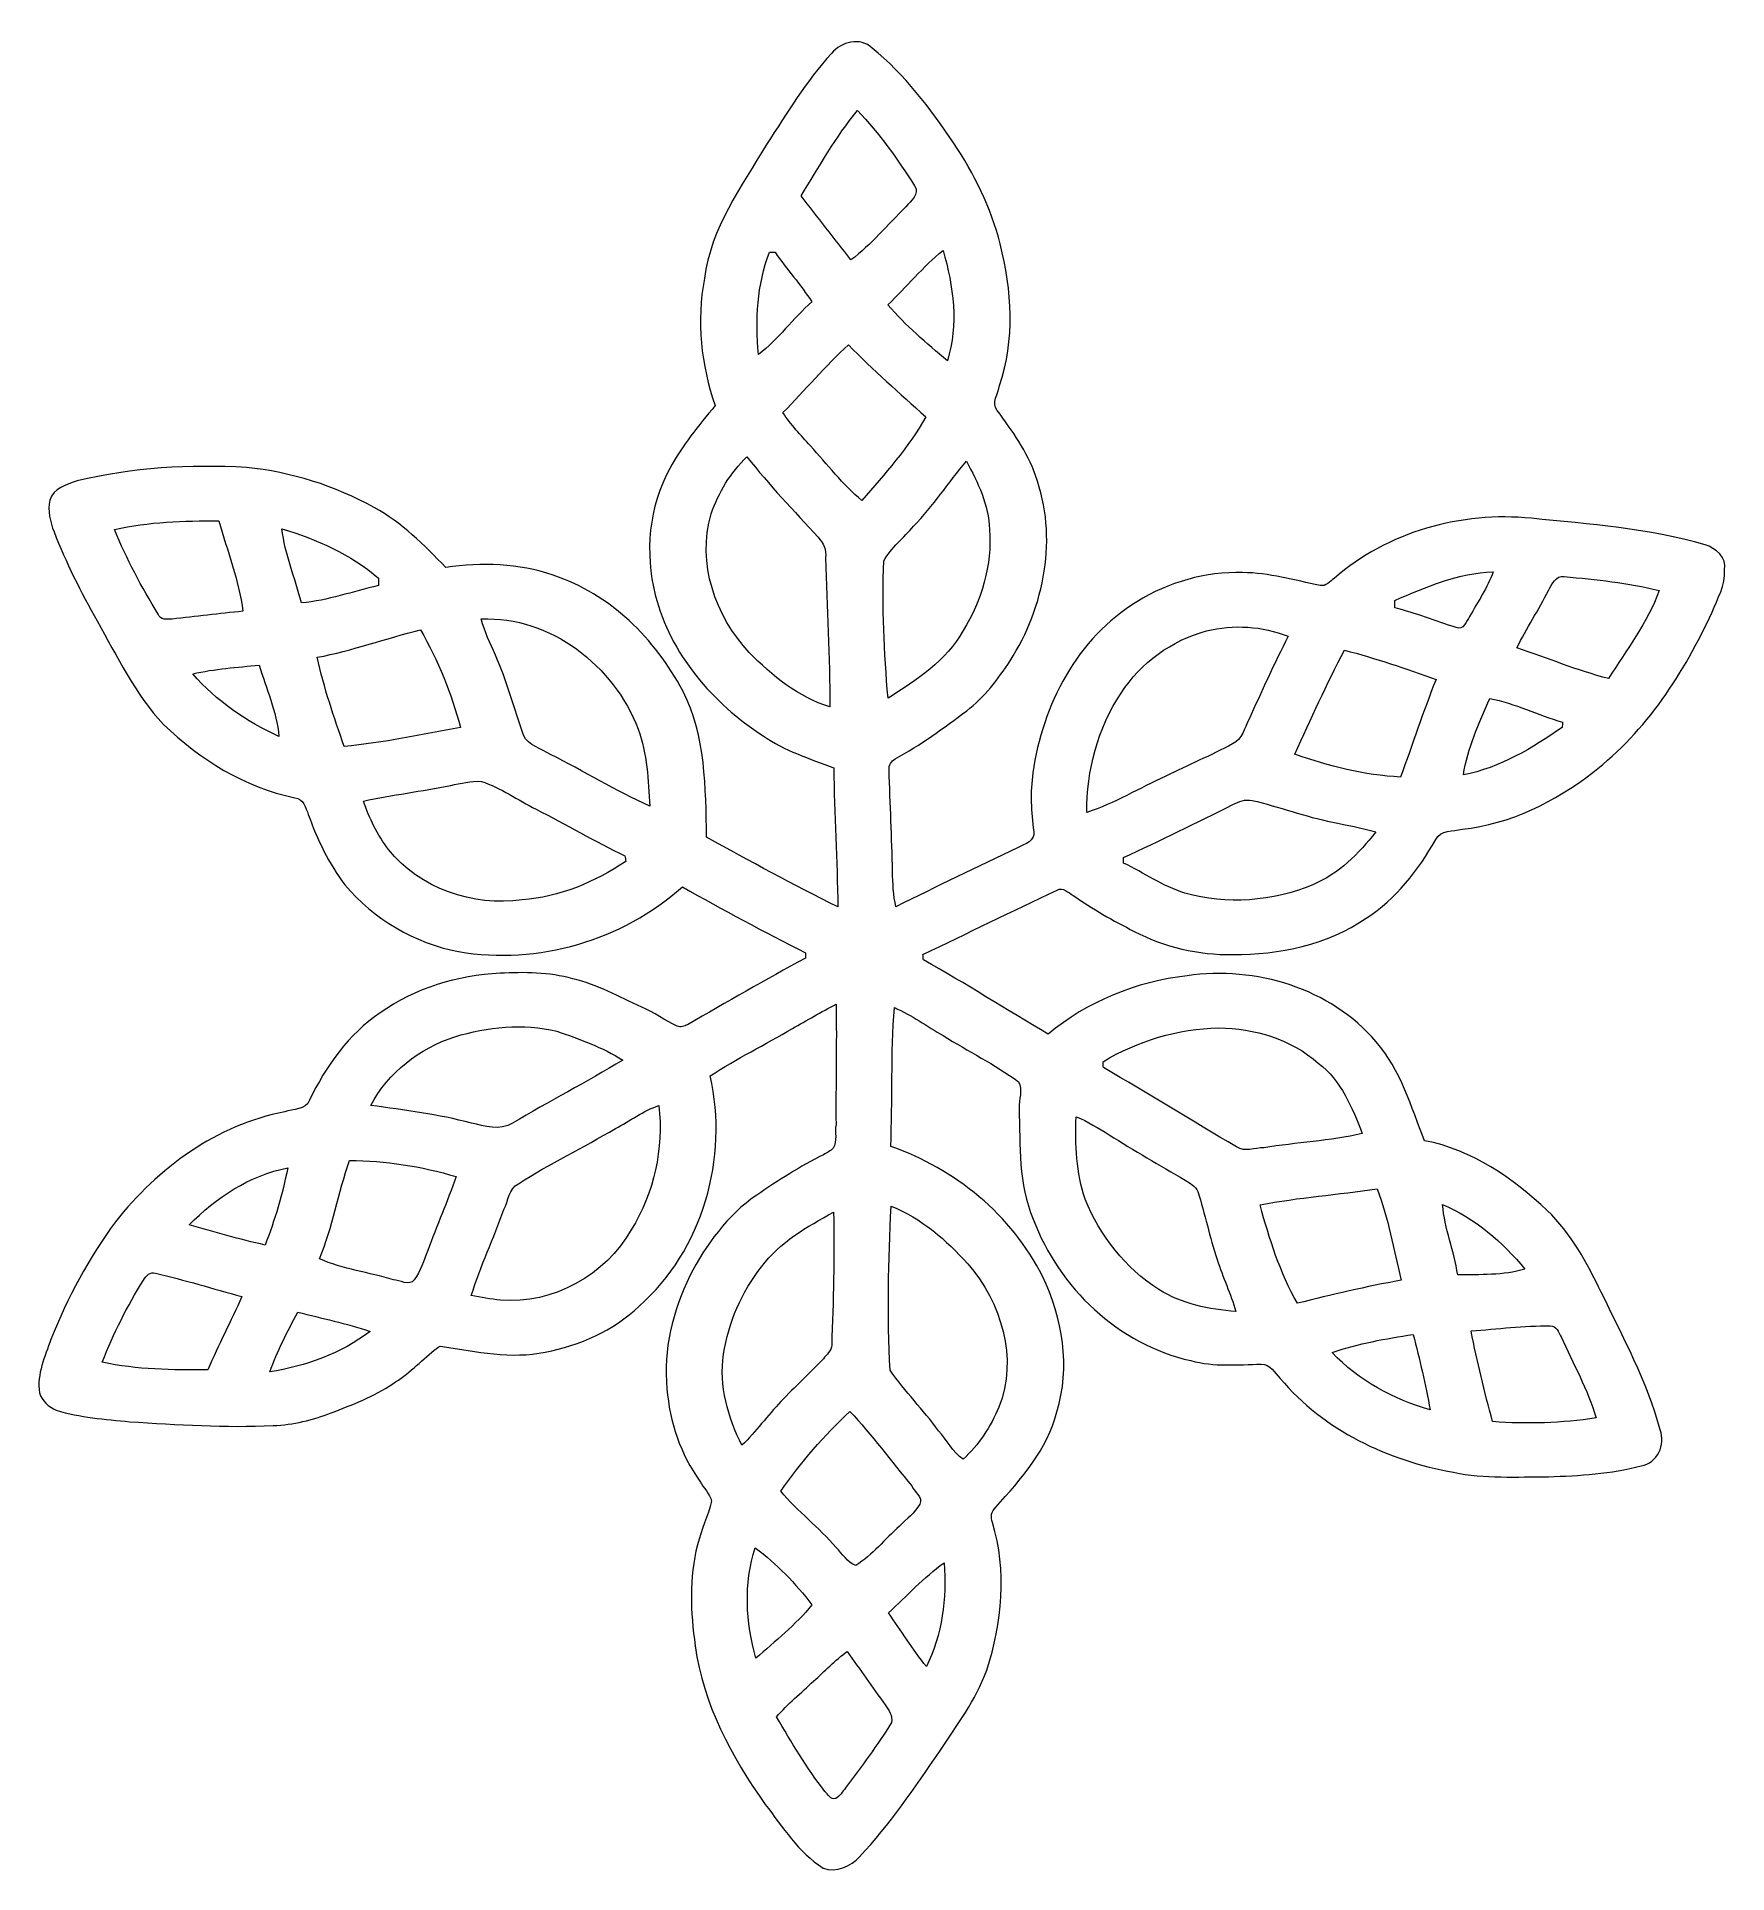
# Model space of a CAD drawing. Header units: centimetres. Extents: x -14.7 to 14.7, y -16 to 16.
import ezdxf

# ---------------------------------------------------------------- set-up
doc = ezdxf.new("R2010")
doc.units = ezdxf.units.CM
doc.header["$MEASUREMENT"] = 0
doc.layers.add('Layer 1', color=7, linetype='Continuous')

msp = doc.modelspace()

# ---------------------------------------------------------------- linework, layer by layer
at = {"layer": 'Layer 1', "color": 8, "lineweight": 9}
for points, knots in [([(-0.87748, 15.72662), (-0.71449, 15.93229), (-0.37336, 16.01766), (-0.17086, 15.8194), (-0.17086, 15.8194), (0.39676, 15.36149), (0.84196, 14.77094), (1.24624, 14.1684), (1.24624, 14.1684), (1.60996, 13.62971), (1.90382, 13.03845), (2.06081, 12.40522), (2.06081, 12.40522), (2.26542, 11.60124), (2.32363, 10.73234), (2.04917, 9.93682), (2.04917, 9.93682), (2.03153, 9.80101), (1.90171, 9.63202), (2.01071, 9.5029), (2.01071, 9.5029), (2.26859, 9.14908), (2.53388, 8.791), (2.67641, 8.37119), (2.67641, 8.37119), (3.07363, 7.30333), (2.83798, 6.08131), (2.23367, 5.13764), (2.23367, 5.13764), (2.02271, 4.81696), (1.78705, 4.50335), (1.47767, 4.2705), (1.47767, 4.2705), (1.07938, 3.96711), (0.67086, 3.67396), (0.23307, 3.42983), (0.23307, 3.42983), (0.16075, 3.39456), (0.11665, 3.31977), (0.12547, 3.23863), (0.12547, 3.23863), (0.14346, 2.64843), (0.17239, 2.05823), (0.18579, 1.46768), (0.18579, 1.46768), (0.19003, 1.26237), (0.19779, 1.05458), (0.24436, 0.85315), (0.24436, 0.85315), (0.94956, 1.20945), (1.66605, 1.54212), (2.3776, 1.88608), (2.3776, 1.88608), (2.48696, 1.94605), (2.6757, 2.00391), (2.64677, 2.16654), (2.64677, 2.16654), (2.60232, 2.50485), (2.5801, 2.84669), (2.63266, 3.18571), (2.63266, 3.18571), (2.79176, 4.36611), (3.40948, 5.5384), (4.44453, 6.17127), (4.44453, 6.17127), (4.99274, 6.51311), (5.64186, 6.69726), (6.28885, 6.67856), (6.28885, 6.67856), (6.74746, 6.67468), (7.19055, 6.54239), (7.63787, 6.45455), (7.63787, 6.45455), (7.73841, 6.42845), (7.80862, 6.52934), (7.88446, 6.57626), (7.88446, 6.57626), (8.81227, 7.39012), (10.10026, 7.74924), (11.32052, 7.62436), (11.32052, 7.62436), (12.33581, 7.52276), (13.36381, 7.45009), (14.34841, 7.16434), (14.34841, 7.16434), (14.53115, 7.10013), (14.7347, 6.94668), (14.68531, 6.72372), (14.68531, 6.72372), (14.70401, 6.45878), (14.56466, 6.22454), (14.46977, 5.98818), (14.46977, 5.98818), (13.98293, 4.92985), (13.32641, 3.91455), (12.39332, 3.19665), (12.39332, 3.19665), (11.73327, 2.68195), (10.95257, 2.29601), (10.11261, 2.20534), (10.11261, 2.20534), (9.95986, 2.17006), (9.73796, 2.19194), (9.65223, 2.02472), (9.65223, 2.02472), (9.35026, 1.49203), (8.96291, 0.99073), (8.44185, 0.65594), (8.44185, 0.65594), (7.76417, 0.19028), (6.92561, 0.016), (6.11387, 0.02094), (6.11387, 0.02094), (5.52121, 0.01248), (4.92289, 0.14653), (4.39831, 0.42487), (4.39831, 0.42487), (4.03072, 0.61255), (3.66912, 0.81399), (3.33151, 1.05246), (3.33151, 1.05246), (3.25073, 1.09656), (3.15548, 1.20416), (3.05317, 1.14383), (3.05317, 1.14383), (2.2693, 0.77977), (1.49566, 0.39277), (0.71496, 0.02024), (0.71496, 0.02024), (0.71743, -0.00305), (0.72202, -0.04926), (0.72413, -0.07254), (0.72413, -0.07254), (1.46109, -0.48282), (2.16946, -0.94108), (2.89866, -1.36477), (2.89866, -1.36477), (3.58128, -0.79468), (4.43782, -0.45178), (5.31836, -0.34947), (5.31836, -0.34947), (6.51498, -0.17556), (7.81708, -0.56361), (8.61471, -1.49953), (8.61471, -1.49953), (9.04792, -1.98883), (9.21761, -2.63336), (9.45926, -3.22461), (9.45926, -3.22461), (10.28512, -3.37913), (10.99667, -3.87725), (11.5978, -4.44275), (11.5978, -4.44275), (12.0169, -4.83751), (12.28537, -5.35433), (12.53796, -5.8641), (12.53796, -5.8641), (12.9186, -6.6455), (13.33488, -7.42055), (13.56454, -8.26334), (13.56454, -8.26334), (13.66367, -8.52298), (13.51762, -8.84401), (13.23187, -8.88917), (13.23187, -8.88917), (12.70729, -9.03134), (12.15801, -9.06167), (11.61756, -9.08002), (11.61756, -9.08002), (11.06581, -9.07967), (10.50737, -9.11777), (9.96409, -9.00241), (9.96409, -9.00241), (8.81968, -8.79921), (7.69855, -8.27181), (6.94361, -7.36834), (6.94361, -7.36834), (6.85082, -7.26815), (6.76863, -7.11681), (6.61341, -7.11893), (6.61341, -7.11893), (6.20418, -7.12457), (5.78685, -7.16902), (5.38715, -7.05684), (5.38715, -7.05684), (4.12456, -6.77955), (3.08386, -5.78507), (2.63654, -4.58845), (2.63654, -4.58845), (2.3776, -3.98203), (2.41182, -3.3054), (2.39066, -2.65946), (2.39066, -2.65946), (2.38007, -2.50671), (2.46439, -2.3335), (2.38078, -2.19732), (2.38078, -2.19732), (1.96803, -1.89076), (1.50166, -1.66569), (1.06844, -1.39052), (1.06844, -1.39052), (0.78269, -1.23177), (0.51882, -1.03245), (0.21684, -0.90439), (0.21684, -0.90439), (0.15299, -1.70943), (0.19003, -2.51729), (0.15299, -3.32269), (0.15299, -3.32269), (1.27482, -3.70968), (2.26401, -4.52001), (2.79882, -5.58681), (2.79882, -5.58681), (3.14878, -6.31248), (3.29271, -7.17043), (3.04718, -7.95184), (3.04718, -7.95184), (2.88878, -8.60659), (2.42311, -9.12024), (1.98672, -9.6106), (1.98672, -9.6106), (1.91053, -9.6808), (1.88689, -9.78134), (1.92569, -9.878), (1.92569, -9.878), (2.18675, -10.71761), (2.09679, -11.62707), (1.82692, -12.45257), (1.82692, -12.45257), (1.63783, -12.97257), (1.2981, -13.41848), (1.00001, -13.87885), (1.00001, -13.87885), (0.56926, -14.50927), (0.1357, -15.14392), (-0.38782, -15.70272), (-0.38782, -15.70272), (-0.54269, -15.8717), (-0.79846, -15.99129), (-1.02423, -15.90027), (-1.02423, -15.90027), (-1.45321, -15.62687), (-1.73014, -15.18731), (-2.03177, -14.79043), (-2.03177, -14.79043), (-2.62161, -13.96811), (-3.11374, -13.04171), (-3.25449, -12.02783), (-3.25449, -12.02783), (-3.33316, -11.44539), (-3.36421, -10.84109), (-3.21463, -10.26676), (-3.21463, -10.26676), (-3.14866, -10.00747), (-3.03154, -9.7637), (-2.96733, -9.50441), (-2.96733, -9.50441), (-3.00332, -9.37388), (-3.10809, -9.2744), (-3.173, -9.1601), (-3.173, -9.1601), (-3.50779, -8.68844), (-3.70146, -8.12258), (-3.74591, -7.5472), (-3.74591, -7.5472), (-3.81647, -6.86916), (-3.64326, -6.18724), (-3.34904, -5.5794), (-3.34904, -5.5794), (-3.06294, -5.03754), (-2.69499, -4.52072), (-2.1824, -4.17147), (-2.1824, -4.17147), (-1.80634, -3.91817), (-1.42605, -3.6677), (-1.01859, -3.46732), (-1.01859, -3.46732), (-0.95897, -3.43381), (-0.89512, -3.40347), (-0.84996, -3.35091), (-0.84996, -3.35091), (-0.76882, -3.23343), (-0.82774, -3.07186), (-0.79916, -2.94274), (-0.79916, -2.94274), (-0.80692, -2.24389), (-0.7854, -1.54469), (-0.7981, -0.84619), (-0.7981, -0.84619), (-1.05986, -0.97248), (-1.30434, -1.13017), (-1.56046, -1.26705), (-1.56046, -1.26705), (-2.03388, -1.54998), (-2.53201, -1.79092), (-2.99309, -2.09467), (-2.99309, -2.09467), (-2.66289, -3.51954), (-3.12608, -5.13138), (-4.23098, -6.10822), (-4.23098, -6.10822), (-4.6776, -6.53402), (-5.26603, -6.79155), (-5.86646, -6.90867), (-5.86646, -6.90867), (-6.46336, -7.02967), (-7.06767, -6.90585), (-7.65751, -6.80742), (-7.65751, -6.80742), (-7.71643, -6.79225), (-7.76158, -6.84447), (-7.80392, -6.8748), (-7.80392, -6.8748), (-8.04098, -7.07412), (-8.259, -7.29814), (-8.52605, -7.45936), (-8.52605, -7.45936), (-8.85449, -7.68408), (-9.22949, -7.82342), (-9.59779, -7.96736), (-9.59779, -7.96736), (-9.92058, -8.09189), (-10.26172, -8.17444), (-10.6085, -8.1889), (-10.6085, -8.1889), (-11.44317, -8.227), (-12.27855, -8.17338), (-13.11146, -8.12082), (-13.11146, -8.12082), (-13.54079, -8.07778), (-13.97718, -8.04885), (-14.39204, -7.92079), (-14.39204, -7.92079), (-14.52328, -7.86505), (-14.63969, -7.75604), (-14.68344, -7.61811), (-14.68344, -7.61811), (-14.73106, -7.29038), (-14.58713, -6.98558), (-14.48271, -6.68536), (-14.48271, -6.68536), (-14.19484, -5.9597), (-13.82301, -5.26473), (-13.35734, -4.63714), (-13.35734, -4.63714), (-12.6218, -3.70051), (-11.5931, -2.94768), (-10.40777, -2.71873), (-10.40777, -2.71873), (-10.26807, -2.66511), (-10.03876, -2.69404), (-9.97632, -2.518), (-9.97632, -2.518), (-9.69198, -1.92533), (-9.29793, -1.36477), (-8.74478, -0.99506), (-8.74478, -0.99506), (-8.13694, -0.56255), (-7.39646, -0.34242), (-6.65598, -0.30397), (-6.65598, -0.30397), (-6.23264, -0.28492), (-5.80014, -0.28492), (-5.3888, -0.40098), (-5.3888, -0.40098), (-4.96123, -0.49447), (-4.58306, -0.71989), (-4.18653, -0.89487), (-4.18653, -0.89487), (-3.97028, -0.98518), (-3.78296, -1.13052), (-3.56917, -1.22436), (-3.56917, -1.22436), (-3.5092, -1.25364), (-3.44394, -1.22754), (-3.3882, -1.20143), (-3.3882, -1.20143), (-2.70698, -0.80879), (-2.02506, -0.4158), (-1.33327, -0.0415), (-1.33327, -0.0415), (-1.33291, -0.01857), (-1.33256, 0.02764), (-1.33221, 0.05058), (-1.33221, 0.05058), (-2.05434, 0.42029), (-2.77119, 0.80164), (-3.47816, 1.20028), (-3.47816, 1.20028), (-4.52344, 0.26683), (-5.99417, -0.16744), (-7.37811, 0.0728), (-7.37811, 0.0728), (-8.14576, 0.21991), (-8.85661, 0.6376), (-9.35931, 1.23626), (-9.35931, 1.23626), (-9.64013, 1.60562), (-9.8405, 2.02719), (-9.99714, 2.46181), (-9.99714, 2.46181), (-10.0437, 2.57929), (-10.0818, 2.74015), (-10.2335, 2.75356), (-10.2335, 2.75356), (-11.10733, 2.93171), (-11.88591, 3.42278), (-12.52303, 4.03308), (-12.52303, 4.03308), (-13.01409, 4.56085), (-13.32736, 5.2163), (-13.68014, 5.83719), (-13.68014, 5.83719), (-13.96165, 6.33813), (-14.222, 6.85213), (-14.42908, 7.38871), (-14.42908, 7.38871), (-14.49893, 7.56263), (-14.53915, 7.75454), (-14.50493, 7.94186), (-14.50493, 7.94186), (-14.43826, 8.14577), (-14.21283, 8.21738), (-14.02727, 8.27524), (-14.02727, 8.27524), (-13.06454, 8.51301), (-12.06441, 8.56099), (-11.07734, 8.51195), (-11.07734, 8.51195), (-10.2977, 8.43046), (-9.53323, 8.19198), (-8.84743, 7.81275), (-8.84743, 7.81275), (-8.36766, 7.54781), (-7.97889, 7.15834), (-7.60072, 6.76852), (-7.60072, 6.76852), (-6.97595, 6.85107), (-6.32789, 6.84649), (-5.72853, 6.63129), (-5.72853, 6.63129), (-4.73687, 6.30885), (-3.95123, 5.52251), (-3.47039, 4.61517), (-3.47039, 4.61517), (-3.06682, 3.83412), (-3.07211, 2.92289), (-3.05553, 2.06635), (-3.05553, 2.06635), (-2.30058, 1.64866), (-1.54105, 1.23697), (-0.76882, 0.85138), (-0.76882, 0.85138), (-0.77553, 1.6603), (-0.83585, 2.46816), (-0.83726, 3.27708), (-0.83726, 3.27708), (-1.25989, 3.43336), (-1.69557, 3.57377), (-2.06951, 3.83341), (-2.06951, 3.83341), (-2.95252, 4.39891), (-3.68841, 5.26006), (-3.95017, 6.29051), (-3.95017, 6.29051), (-4.13573, 7.02288), (-4.06377, 7.82827), (-3.69688, 8.49396), (-3.69688, 8.49396), (-3.47886, 8.88942), (-3.19382, 9.24149), (-2.90701, 9.58828), (-2.90701, 9.58828), (-3.15184, 10.29806), (-3.23474, 11.06431), (-3.09292, 11.80444), (-3.09292, 11.80444), (-2.98462, 12.67897), (-2.44734, 13.40569), (-2.00919, 14.14159), (-2.00919, 14.14159), (-1.65359, 14.68416), (-1.3181, 15.24755), (-0.87748, 15.72662), (-0.87748, 15.72662), (-0.87748, 15.72662), (-0.87748, 15.72662), (-0.87748, 15.72662)], [0, 0, 0, 0, 0.00813008, 0.00813008, 0.00813008, 0.00813008, 0.01626016, 0.01626016, 0.01626016, 0.01626016, 0.02439024, 0.02439024, 0.02439024, 0.02439024, 0.03252033, 0.03252033, 0.03252033, 0.03252033, 0.04065041, 0.04065041, 0.04065041, 0.04065041, 0.04878049, 0.04878049, 0.04878049, 0.04878049, 0.05691057, 0.05691057, 0.05691057, 0.05691057, 0.06504065, 0.06504065, 0.06504065, 0.06504065, 0.07317073, 0.07317073, 0.07317073, 0.07317073, 0.08130081, 0.08130081, 0.08130081, 0.08130081, 0.08943089, 0.08943089, 0.08943089, 0.08943089, 0.09756098, 0.09756098, 0.09756098, 0.09756098, 0.10569106, 0.10569106, 0.10569106, 0.10569106, 0.11382114, 0.11382114, 0.11382114, 0.11382114, 0.12195122, 0.12195122, 0.12195122, 0.12195122, 0.1300813, 0.1300813, 0.1300813, 0.1300813, 0.13821138, 0.13821138, 0.13821138, 0.13821138, 0.14634146, 0.14634146, 0.14634146, 0.14634146, 0.15447154, 0.15447154, 0.15447154, 0.15447154, 0.16260163, 0.16260163, 0.16260163, 0.16260163, 0.17073171, 0.17073171, 0.17073171, 0.17073171, 0.17886179, 0.17886179, 0.17886179, 0.17886179, 0.18699187, 0.18699187, 0.18699187, 0.18699187, 0.19512195, 0.19512195, 0.19512195, 0.19512195, 0.20325203, 0.20325203, 0.20325203, 0.20325203, 0.21138211, 0.21138211, 0.21138211, 0.21138211, 0.2195122, 0.2195122, 0.2195122, 0.2195122, 0.22764228, 0.22764228, 0.22764228, 0.22764228, 0.23577236, 0.23577236, 0.23577236, 0.23577236, 0.24390244, 0.24390244, 0.24390244, 0.24390244, 0.25203252, 0.25203252, 0.25203252, 0.25203252, 0.2601626, 0.2601626, 0.2601626, 0.2601626, 0.26829268, 0.26829268, 0.26829268, 0.26829268, 0.27642276, 0.27642276, 0.27642276, 0.27642276, 0.28455285, 0.28455285, 0.28455285, 0.28455285, 0.29268293, 0.29268293, 0.29268293, 0.29268293, 0.30081301, 0.30081301, 0.30081301, 0.30081301, 0.30894309, 0.30894309, 0.30894309, 0.30894309, 0.31707317, 0.31707317, 0.31707317, 0.31707317, 0.32520325, 0.32520325, 0.32520325, 0.32520325, 0.33333333, 0.33333333, 0.33333333, 0.33333333, 0.34146341, 0.34146341, 0.34146341, 0.34146341, 0.3495935, 0.3495935, 0.3495935, 0.3495935, 0.35772358, 0.35772358, 0.35772358, 0.35772358, 0.36585366, 0.36585366, 0.36585366, 0.36585366, 0.37398374, 0.37398374, 0.37398374, 0.37398374, 0.38211382, 0.38211382, 0.38211382, 0.38211382, 0.3902439, 0.3902439, 0.3902439, 0.3902439, 0.39837398, 0.39837398, 0.39837398, 0.39837398, 0.40650407, 0.40650407, 0.40650407, 0.40650407, 0.41463415, 0.41463415, 0.41463415, 0.41463415, 0.42276423, 0.42276423, 0.42276423, 0.42276423, 0.43089431, 0.43089431, 0.43089431, 0.43089431, 0.43902439, 0.43902439, 0.43902439, 0.43902439, 0.44715447, 0.44715447, 0.44715447, 0.44715447, 0.45528455, 0.45528455, 0.45528455, 0.45528455, 0.46341463, 0.46341463, 0.46341463, 0.46341463, 0.47154472, 0.47154472, 0.47154472, 0.47154472, 0.4796748, 0.4796748, 0.4796748, 0.4796748, 0.48780488, 0.48780488, 0.48780488, 0.48780488, 0.49593496, 0.49593496, 0.49593496, 0.49593496, 0.50406504, 0.50406504, 0.50406504, 0.50406504, 0.51219512, 0.51219512, 0.51219512, 0.51219512, 0.5203252, 0.5203252, 0.5203252, 0.5203252, 0.52845528, 0.52845528, 0.52845528, 0.52845528, 0.53658537, 0.53658537, 0.53658537, 0.53658537, 0.54471545, 0.54471545, 0.54471545, 0.54471545, 0.55284553, 0.55284553, 0.55284553, 0.55284553, 0.56097561, 0.56097561, 0.56097561, 0.56097561, 0.56910569, 0.56910569, 0.56910569, 0.56910569, 0.57723577, 0.57723577, 0.57723577, 0.57723577, 0.58536585, 0.58536585, 0.58536585, 0.58536585, 0.59349593, 0.59349593, 0.59349593, 0.59349593, 0.60162602, 0.60162602, 0.60162602, 0.60162602, 0.6097561, 0.6097561, 0.6097561, 0.6097561, 0.61788618, 0.61788618, 0.61788618, 0.61788618, 0.62601626, 0.62601626, 0.62601626, 0.62601626, 0.63414634, 0.63414634, 0.63414634, 0.63414634, 0.64227642, 0.64227642, 0.64227642, 0.64227642, 0.6504065, 0.6504065, 0.6504065, 0.6504065, 0.65853659, 0.65853659, 0.65853659, 0.65853659, 0.66666667, 0.66666667, 0.66666667, 0.66666667, 0.67479675, 0.67479675, 0.67479675, 0.67479675, 0.68292683, 0.68292683, 0.68292683, 0.68292683, 0.69105691, 0.69105691, 0.69105691, 0.69105691, 0.69918699, 0.69918699, 0.69918699, 0.69918699, 0.70731707, 0.70731707, 0.70731707, 0.70731707, 0.71544715, 0.71544715, 0.71544715, 0.71544715, 0.72357724, 0.72357724, 0.72357724, 0.72357724, 0.73170732, 0.73170732, 0.73170732, 0.73170732, 0.7398374, 0.7398374, 0.7398374, 0.7398374, 0.74796748, 0.74796748, 0.74796748, 0.74796748, 0.75609756, 0.75609756, 0.75609756, 0.75609756, 0.76422764, 0.76422764, 0.76422764, 0.76422764, 0.77235772, 0.77235772, 0.77235772, 0.77235772, 0.7804878, 0.7804878, 0.7804878, 0.7804878, 0.78861789, 0.78861789, 0.78861789, 0.78861789, 0.79674797, 0.79674797, 0.79674797, 0.79674797, 0.80487805, 0.80487805, 0.80487805, 0.80487805, 0.81300813, 0.81300813, 0.81300813, 0.81300813, 0.82113821, 0.82113821, 0.82113821, 0.82113821, 0.82926829, 0.82926829, 0.82926829, 0.82926829, 0.83739837, 0.83739837, 0.83739837, 0.83739837, 0.84552846, 0.84552846, 0.84552846, 0.84552846, 0.85365854, 0.85365854, 0.85365854, 0.85365854, 0.86178862, 0.86178862, 0.86178862, 0.86178862, 0.8699187, 0.8699187, 0.8699187, 0.8699187, 0.87804878, 0.87804878, 0.87804878, 0.87804878, 0.88617886, 0.88617886, 0.88617886, 0.88617886, 0.89430894, 0.89430894, 0.89430894, 0.89430894, 0.90243902, 0.90243902, 0.90243902, 0.90243902, 0.91056911, 0.91056911, 0.91056911, 0.91056911, 0.91869919, 0.91869919, 0.91869919, 0.91869919, 0.92682927, 0.92682927, 0.92682927, 0.92682927, 0.93495935, 0.93495935, 0.93495935, 0.93495935, 0.94308943, 0.94308943, 0.94308943, 0.94308943, 0.95121951, 0.95121951, 0.95121951, 0.95121951, 0.95934959, 0.95934959, 0.95934959, 0.95934959, 0.96747967, 0.96747967, 0.96747967, 0.96747967, 0.97560976, 0.97560976, 0.97560976, 0.97560976, 0.98373984, 0.98373984, 0.98373984, 0.98373984, 1, 1, 1, 1]), ([(-1.407, 13.24659), (-1.12372, 12.86841), (-0.82809, 12.50047), (-0.53987, 12.12652), (-0.53987, 12.12652), (-0.18498, 12.3971), (0.1043, 12.74035), (0.41863, 13.05503), (0.41863, 13.05503), (0.50047, 13.15487), (0.67016, 13.27799), (0.56926, 13.41945), (0.56926, 13.41945), (0.27752, 13.88441), (-0.04527, 14.33279), (-0.42592, 14.72967), (-0.42592, 14.72967), (-0.80586, 14.27282), (-1.09514, 13.74965), (-1.407, 13.24659), (-1.407, 13.24659), (-1.407, 13.24659), (-1.407, 13.24659), (-1.407, 13.24659)], [0, 0, 0, 0, 0.14285714, 0.14285714, 0.14285714, 0.14285714, 0.28571429, 0.28571429, 0.28571429, 0.28571429, 0.42857143, 0.42857143, 0.42857143, 0.42857143, 0.57142857, 0.57142857, 0.57142857, 0.57142857, 0.71428571, 0.71428571, 0.71428571, 0.71428571, 1, 1, 1, 1]), ([(-1.96121, 12.26093), (-2.1757, 11.69543), (-2.2078, 11.07912), (-2.15206, 10.48152), (-2.15206, 10.48152), (-1.79964, 10.74222), (-1.54987, 11.11087), (-1.22003, 11.39662), (-1.22003, 11.39662), (-1.41864, 11.69578), (-1.65465, 11.96812), (-1.86314, 12.26058), (-1.86314, 12.26058), (-1.88748, 12.26058), (-1.93687, 12.26093), (-1.96121, 12.26093), (-1.96121, 12.26093), (-1.96121, 12.26093), (-1.96121, 12.26093), (-1.96121, 12.26093)], [0, 0, 0, 0, 0.16666667, 0.16666667, 0.16666667, 0.16666667, 0.33333333, 0.33333333, 0.33333333, 0.33333333, 0.5, 0.5, 0.5, 0.5, 0.66666667, 0.66666667, 0.66666667, 0.66666667, 1, 1, 1, 1]), ([(0.10501, 11.34618), (0.41263, 10.98352), (0.77705, 10.67555), (1.14076, 10.37144), (1.14076, 10.37144), (1.34185, 10.99375), (1.24554, 11.67567), (1.06597, 12.29162), (1.06597, 12.29162), (0.71426, 12.01116), (0.43098, 11.65521), (0.10501, 11.34618), (0.10501, 11.34618), (0.10501, 11.34618), (0.10501, 11.34618), (0.10501, 11.34618)], [0, 0, 0, 0, 0.2, 0.2, 0.2, 0.2, 0.4, 0.4, 0.4, 0.4, 0.6, 0.6, 0.6, 0.6, 1, 1, 1, 1]), ([(-0.58467, 10.64697), (-0.9886, 10.27654), (-1.33997, 9.85462), (-1.72591, 9.46657), (-1.72591, 9.46657), (-1.58903, 9.25561), (-1.41264, 9.07569), (-1.24719, 8.88766), (-1.24719, 8.88766), (-0.95297, 8.56416), (-0.68204, 8.21703), (-0.34761, 7.93198), (-0.34761, 7.93198), (0.04998, 8.39765), (0.46519, 8.85485), (0.76435, 9.39354), (0.76435, 9.39354), (0.30786, 9.80418), (-0.15534, 10.20775), (-0.58467, 10.64697), (-0.58467, 10.64697), (-0.58467, 10.64697), (-0.58467, 10.64697), (-0.58467, 10.64697)], [0, 0, 0, 0, 0.14285714, 0.14285714, 0.14285714, 0.14285714, 0.28571429, 0.28571429, 0.28571429, 0.28571429, 0.42857143, 0.42857143, 0.42857143, 0.42857143, 0.57142857, 0.57142857, 0.57142857, 0.57142857, 0.71428571, 0.71428571, 0.71428571, 0.71428571, 1, 1, 1, 1]), ([(-2.97404, 7.69986), (-3.23333, 6.85037), (-2.90136, 5.91515), (-2.31081, 5.28509), (-2.31081, 5.28509), (-1.91606, 4.88257), (-1.45603, 4.50475), (-0.90817, 4.33894), (-0.90817, 4.33894), (-0.90535, 5.20537), (-0.96073, 6.07038), (-0.98402, 6.93644), (-0.98402, 6.93644), (-0.96426, 7.07297), (-1.01859, 7.20032), (-1.11278, 7.29346), (-1.11278, 7.29346), (-1.53047, 7.75665), (-1.96686, 8.20433), (-2.35209, 8.69575), (-2.35209, 8.69575), (-2.63643, 8.4234), (-2.85162, 8.0738), (-2.97404, 7.69986), (-2.97404, 7.69986), (-2.97404, 7.69986), (-2.97404, 7.69986), (-2.97404, 7.69986)], [0, 0, 0, 0, 0.125, 0.125, 0.125, 0.125, 0.25, 0.25, 0.25, 0.25, 0.375, 0.375, 0.375, 0.375, 0.5, 0.5, 0.5, 0.5, 0.625, 0.625, 0.625, 0.625, 0.75, 0.75, 0.75, 0.75, 1, 1, 1, 1]), ([(0.55304, 7.48784), (0.3837, 7.28428), (0.16392, 7.11495), (0.03163, 6.88318), (0.03163, 6.88318), (0.00235, 6.08731), (0.03798, 5.2858), (0.10642, 4.49169), (0.10642, 4.49169), (0.60736, 4.80038), (1.12066, 5.14575), (1.41911, 5.66856), (1.41911, 5.66856), (1.73731, 6.19385), (1.92464, 6.81086), (1.8756, 7.42928), (1.8756, 7.42928), (1.86678, 7.85861), (1.67169, 8.24913), (1.47308, 8.61849), (1.47308, 8.61849), (1.1584, 8.24843), (0.89523, 7.83532), (0.55304, 7.48784), (0.55304, 7.48784), (0.55304, 7.48784), (0.55304, 7.48784), (0.55304, 7.48784)], [0, 0, 0, 0, 0.125, 0.125, 0.125, 0.125, 0.25, 0.25, 0.25, 0.25, 0.375, 0.375, 0.375, 0.375, 0.5, 0.5, 0.5, 0.5, 0.625, 0.625, 0.625, 0.625, 0.75, 0.75, 0.75, 0.75, 1, 1, 1, 1]), ([(-13.37534, 7.42716), (-13.16332, 6.91528), (-12.90438, 6.4221), (-12.61334, 5.95114), (-12.61334, 5.95114), (-12.57524, 5.84918), (-12.45741, 5.86083), (-12.37133, 5.86788), (-12.37133, 5.86788), (-11.96034, 5.91515), (-11.54901, 5.96207), (-11.13696, 6.00405), (-11.13696, 6.00405), (-11.20822, 6.5438), (-11.40613, 7.05709), (-11.55783, 7.57744), (-11.55783, 7.57744), (-12.16672, 7.58379), (-12.7802, 7.5658), (-13.37534, 7.42716), (-13.37534, 7.42716), (-13.37534, 7.42716), (-13.37534, 7.42716), (-13.37534, 7.42716)], [0, 0, 0, 0, 0.14285714, 0.14285714, 0.14285714, 0.14285714, 0.28571429, 0.28571429, 0.28571429, 0.28571429, 0.42857143, 0.42857143, 0.42857143, 0.42857143, 0.57142857, 0.57142857, 0.57142857, 0.57142857, 0.71428571, 0.71428571, 0.71428571, 0.71428571, 1, 1, 1, 1]), ([(-10.45681, 7.44127), (-10.40742, 6.99783), (-10.22503, 6.58049), (-10.11602, 6.14975), (-10.11602, 6.14975), (-9.65741, 6.19314), (-9.22208, 6.3466), (-8.77617, 6.45173), (-8.77617, 6.45173), (-8.77547, 6.49547), (-8.77441, 6.53886), (-8.77335, 6.58226), (-8.77335, 6.58226), (-9.26018, 6.99571), (-9.84897, 7.261), (-10.45681, 7.44127), (-10.45681, 7.44127), (-10.45681, 7.44127), (-10.45681, 7.44127), (-10.45681, 7.44127)], [0, 0, 0, 0, 0.16666667, 0.16666667, 0.16666667, 0.16666667, 0.33333333, 0.33333333, 0.33333333, 0.33333333, 0.5, 0.5, 0.5, 0.5, 0.66666667, 0.66666667, 0.66666667, 0.66666667, 1, 1, 1, 1]), ([(8.93786, 6.19103), (8.93821, 6.14905), (8.93856, 6.10671), (8.93962, 6.06403), (8.93962, 6.06403), (9.30298, 5.9716), (9.65364, 5.83825), (10.00889, 5.71901), (10.00889, 5.71901), (10.1366, 5.66328), (10.18775, 5.83331), (10.24455, 5.91092), (10.24455, 5.91092), (10.38389, 6.16951), (10.55676, 6.41328), (10.65342, 6.69268), (10.65342, 6.69268), (10.04946, 6.66728), (9.48325, 6.43233), (8.93786, 6.19103), (8.93786, 6.19103), (8.93786, 6.19103), (8.93786, 6.19103), (8.93786, 6.19103)], [0, 0, 0, 0, 0.14285714, 0.14285714, 0.14285714, 0.14285714, 0.28571429, 0.28571429, 0.28571429, 0.28571429, 0.42857143, 0.42857143, 0.42857143, 0.42857143, 0.57142857, 0.57142857, 0.57142857, 0.57142857, 0.71428571, 0.71428571, 0.71428571, 0.71428571, 1, 1, 1, 1]), ([(11.61721, 6.36847), (11.44822, 6.02593), (11.23374, 5.70807), (11.06758, 5.36447), (11.06758, 5.36447), (11.60098, 5.18984), (12.12132, 4.97147), (12.66496, 4.82966), (12.66496, 4.82966), (12.97716, 5.32919), (13.34652, 5.80473), (13.54584, 6.3653), (13.54584, 6.3653), (13.00539, 6.50676), (12.44623, 6.55262), (11.89272, 6.61083), (11.89272, 6.61083), (11.7435, 6.6327), (11.67824, 6.47325), (11.61721, 6.36847), (11.61721, 6.36847), (11.61721, 6.36847), (11.61721, 6.36847), (11.61721, 6.36847)], [0, 0, 0, 0, 0.14285714, 0.14285714, 0.14285714, 0.14285714, 0.28571429, 0.28571429, 0.28571429, 0.28571429, 0.42857143, 0.42857143, 0.42857143, 0.42857143, 0.57142857, 0.57142857, 0.57142857, 0.57142857, 0.71428571, 0.71428571, 0.71428571, 0.71428571, 1, 1, 1, 1]), ([(-6.983, 5.86964), (-6.93256, 5.64775), (-6.81931, 5.44843), (-6.73394, 5.23958), (-6.73394, 5.23958), (-6.53709, 4.78803), (-6.40833, 4.31072), (-6.24817, 3.84541), (-6.24817, 3.84541), (-6.15997, 3.66126), (-5.93737, 3.60975), (-5.77721, 3.50956), (-5.77721, 3.50956), (-5.19336, 3.22134), (-4.64021, 2.87174), (-4.04472, 2.60892), (-4.04472, 2.60892), (-4.06941, 3.06012), (-4.09446, 3.51909), (-4.2458, 3.94912), (-4.2458, 3.94912), (-4.67019, 5.04908), (-5.77121, 5.92362), (-6.983, 5.86964), (-6.983, 5.86964), (-6.983, 5.86964), (-6.983, 5.86964), (-6.983, 5.86964)], [0, 0, 0, 0, 0.125, 0.125, 0.125, 0.125, 0.25, 0.25, 0.25, 0.25, 0.375, 0.375, 0.375, 0.375, 0.5, 0.5, 0.5, 0.5, 0.625, 0.625, 0.625, 0.625, 0.75, 0.75, 0.75, 0.75, 1, 1, 1, 1]), ([(5.65808, 5.6608), (5.04989, 5.50065), (4.51297, 5.10306), (4.16971, 4.57777), (4.16971, 4.57777), (3.76543, 3.96711), (3.5647, 3.22875), (3.57422, 2.49815), (3.57422, 2.49815), (4.05436, 2.65725), (4.48792, 2.92254), (4.94759, 3.12927), (4.94759, 3.12927), (5.33317, 3.32294), (5.73358, 3.48804), (6.11352, 3.69336), (6.11352, 3.69336), (6.28003, 3.76921), (6.31954, 3.96711), (6.39504, 4.11458), (6.39504, 4.11458), (6.61552, 4.60353), (6.84165, 5.09001), (7.08048, 5.56979), (7.08048, 5.56979), (6.6314, 5.74688), (6.12622, 5.77792), (5.65808, 5.6608), (5.65808, 5.6608), (5.65808, 5.6608), (5.65808, 5.6608), (5.65808, 5.6608)], [0, 0, 0, 0, 0.11111111, 0.11111111, 0.11111111, 0.11111111, 0.22222222, 0.22222222, 0.22222222, 0.22222222, 0.33333333, 0.33333333, 0.33333333, 0.33333333, 0.44444444, 0.44444444, 0.44444444, 0.44444444, 0.55555556, 0.55555556, 0.55555556, 0.55555556, 0.66666667, 0.66666667, 0.66666667, 0.66666667, 0.77777778, 0.77777778, 0.77777778, 0.77777778, 1, 1, 1, 1]), ([(-9.84297, 5.20185), (-9.72373, 4.67373), (-9.55369, 4.15832), (-9.37131, 3.64891), (-9.37131, 3.64891), (-8.68904, 3.70782), (-8.01946, 3.85775), (-7.34636, 3.9784), (-7.34636, 3.9784), (-7.50088, 4.57354), (-7.73654, 5.14611), (-8.04134, 5.67985), (-8.04134, 5.67985), (-8.64494, 5.53204), (-9.2302, 5.31508), (-9.84297, 5.20185), (-9.84297, 5.20185), (-9.84297, 5.20185), (-9.84297, 5.20185), (-9.84297, 5.20185)], [0, 0, 0, 0, 0.16666667, 0.16666667, 0.16666667, 0.16666667, 0.33333333, 0.33333333, 0.33333333, 0.33333333, 0.5, 0.5, 0.5, 0.5, 0.66666667, 0.66666667, 0.66666667, 0.66666667, 1, 1, 1, 1]), ([(8.06226, 5.32707), (7.75288, 4.73336), (7.47454, 4.12339), (7.19584, 3.51485), (7.19584, 3.51485), (7.78816, 3.29895), (8.4094, 3.14761), (9.04016, 3.11516), (9.04016, 3.11516), (9.24901, 3.68136), (9.43422, 4.25569), (9.65858, 4.8159), (9.65858, 4.8159), (9.13294, 5.00499), (8.60237, 5.18421), (8.06226, 5.32707), (8.06226, 5.32707), (8.06226, 5.32707), (8.06226, 5.32707), (8.06226, 5.32707)], [0, 0, 0, 0, 0.16666667, 0.16666667, 0.16666667, 0.16666667, 0.33333333, 0.33333333, 0.33333333, 0.33333333, 0.5, 0.5, 0.5, 0.5, 0.66666667, 0.66666667, 0.66666667, 0.66666667, 1, 1, 1, 1]), ([(-12.01114, 4.91221), (-11.60051, 4.44372), (-11.07981, 4.07648), (-10.51149, 3.82318), (-10.51149, 3.82318), (-10.545, 4.25428), (-10.73374, 4.65538), (-10.85192, 5.06743), (-10.85192, 5.06743), (-11.23927, 5.02369), (-11.6312, 5.00428), (-12.01114, 4.91221), (-12.01114, 4.91221), (-12.01114, 4.91221), (-12.01114, 4.91221), (-12.01114, 4.91221)], [0, 0, 0, 0, 0.2, 0.2, 0.2, 0.2, 0.4, 0.4, 0.4, 0.4, 0.6, 0.6, 0.6, 0.6, 1, 1, 1, 1]), ([(10.59803, 4.48641), (10.41212, 4.05566), (10.20398, 3.61857), (10.13766, 3.15043), (10.13766, 3.15043), (10.77301, 3.2799), (11.33428, 3.61398), (11.85851, 3.98087), (11.85851, 3.98087), (11.85921, 4.0031), (11.86062, 4.04755), (11.86133, 4.06977), (11.86133, 4.06977), (11.43658, 4.19854), (11.03301, 4.39292), (10.59803, 4.48641), (10.59803, 4.48641), (10.59803, 4.48641), (10.59803, 4.48641), (10.59803, 4.48641)], [0, 0, 0, 0, 0.16666667, 0.16666667, 0.16666667, 0.16666667, 0.33333333, 0.33333333, 0.33333333, 0.33333333, 0.5, 0.5, 0.5, 0.5, 0.66666667, 0.66666667, 0.66666667, 0.66666667, 1, 1, 1, 1]), ([(-7.51605, 2.96911), (-8.02088, 2.86574), (-8.53346, 2.80542), (-9.03723, 2.69641), (-9.03723, 2.69641), (-8.93457, 2.3962), (-8.7924, 2.10692), (-8.60225, 1.85186), (-8.60225, 1.85186), (-8.05368, 1.16923), (-7.12588, 0.85597), (-6.26969, 0.9745), (-6.26969, 0.9745), (-5.61952, 1.02213), (-5.00286, 1.28565), (-4.46346, 1.64231), (-4.46346, 1.64231), (-4.46734, 1.66665), (-4.4744, 1.71533), (-4.47793, 1.73968), (-4.47793, 1.73968), (-5.00427, 1.99403), (-5.50698, 2.29213), (-6.02874, 2.55495), (-6.02874, 2.55495), (-6.34659, 2.71616), (-6.64222, 2.92395), (-6.98089, 3.04001), (-6.98089, 3.04001), (-7.16221, 3.04848), (-7.34001, 3.00544), (-7.51605, 2.96911), (-7.51605, 2.96911), (-7.51605, 2.96911), (-7.51605, 2.96911), (-7.51605, 2.96911)], [0, 0, 0, 0, 0.1, 0.1, 0.1, 0.1, 0.2, 0.2, 0.2, 0.2, 0.3, 0.3, 0.3, 0.3, 0.4, 0.4, 0.4, 0.4, 0.5, 0.5, 0.5, 0.5, 0.6, 0.6, 0.6, 0.6, 0.7, 0.7, 0.7, 0.7, 0.8, 0.8, 0.8, 0.8, 1, 1, 1, 1]), ([(6.11564, 2.63361), (5.48205, 2.32211), (4.85163, 2.00496), (4.20958, 1.71181), (4.20958, 1.71181), (4.21028, 1.68782), (4.21205, 1.64019), (4.21275, 1.61656), (4.21275, 1.61656), (4.56835, 1.44299), (4.89679, 1.20874), (5.27955, 1.09374), (5.27955, 1.09374), (6.00945, 0.8796), (6.81131, 0.94875), (7.51158, 1.23661), (7.51158, 1.23661), (7.96066, 1.42782), (8.31274, 1.77742), (8.60695, 2.15807), (8.60695, 2.15807), (8.36001, 2.23145), (8.10566, 2.27449), (7.85448, 2.32846), (7.85448, 2.32846), (7.37964, 2.42406), (6.92456, 2.59587), (6.45395, 2.7077), (6.45395, 2.7077), (6.33189, 2.73521), (6.22112, 2.68265), (6.11564, 2.63361), (6.11564, 2.63361), (6.11564, 2.63361), (6.11564, 2.63361), (6.11564, 2.63361)], [0, 0, 0, 0, 0.1, 0.1, 0.1, 0.1, 0.2, 0.2, 0.2, 0.2, 0.3, 0.3, 0.3, 0.3, 0.4, 0.4, 0.4, 0.4, 0.5, 0.5, 0.5, 0.5, 0.6, 0.6, 0.6, 0.6, 0.7, 0.7, 0.7, 0.7, 0.8, 0.8, 0.8, 0.8, 1, 1, 1, 1]), ([(-7.44585, -1.41134), (-8.05721, -1.61242), (-8.60896, -2.03222), (-8.9067, -2.60972), (-8.9067, -2.60972), (-8.31897, -2.68733), (-7.73019, -2.766), (-7.15516, -2.91558), (-7.15516, -2.91558), (-6.92656, -2.97132), (-6.65598, -3.05387), (-6.43831, -2.91699), (-6.43831, -2.91699), (-5.80437, -2.53987), (-5.14891, -2.2005), (-4.51603, -1.82126), (-4.51603, -1.82126), (-4.87057, -1.59549), (-5.27062, -1.44802), (-5.66749, -1.31644), (-5.66749, -1.31644), (-6.25134, -1.17356), (-6.8747, -1.24024), (-7.44585, -1.41134), (-7.44585, -1.41134), (-7.44585, -1.41134), (-7.44585, -1.41134), (-7.44585, -1.41134)], [0, 0, 0, 0, 0.125, 0.125, 0.125, 0.125, 0.25, 0.25, 0.25, 0.25, 0.375, 0.375, 0.375, 0.375, 0.5, 0.5, 0.5, 0.5, 0.625, 0.625, 0.625, 0.625, 0.75, 0.75, 0.75, 0.75, 1, 1, 1, 1]), ([(3.85398, -1.84702), (3.85539, -1.87277), (3.85821, -1.92463), (3.85962, -1.95038), (3.85962, -1.95038), (4.64067, -2.39911), (5.40691, -2.87395), (6.18302, -3.3315), (6.18302, -3.3315), (6.32201, -3.42746), (6.50299, -3.34526), (6.65468, -3.34632), (6.65468, -3.34632), (7.22653, -3.25566), (7.80791, -3.22708), (8.37377, -3.09902), (8.37377, -3.09902), (8.19667, -2.64888), (8.00652, -2.17016), (7.60612, -1.87171), (7.60612, -1.87171), (7.12952, -1.45226), (6.49487, -1.26387), (5.86869, -1.25647), (5.86869, -1.25647), (5.16031, -1.27093), (4.46005, -1.48224), (3.85398, -1.84702), (3.85398, -1.84702), (3.85398, -1.84702), (3.85398, -1.84702), (3.85398, -1.84702)], [0, 0, 0, 0, 0.11111111, 0.11111111, 0.11111111, 0.11111111, 0.22222222, 0.22222222, 0.22222222, 0.22222222, 0.33333333, 0.33333333, 0.33333333, 0.33333333, 0.44444444, 0.44444444, 0.44444444, 0.44444444, 0.55555556, 0.55555556, 0.55555556, 0.55555556, 0.66666667, 0.66666667, 0.66666667, 0.66666667, 0.77777778, 0.77777778, 0.77777778, 0.77777778, 1, 1, 1, 1]), ([(-4.64514, -3.01224), (-5.20324, -3.34138), (-5.7892, -3.62255), (-6.3346, -3.97286), (-6.3346, -3.97286), (-6.50005, -4.05858), (-6.50922, -4.27272), (-6.59001, -4.42053), (-6.59001, -4.42053), (-6.76252, -4.92677), (-7.00205, -5.40901), (-7.15657, -5.92125), (-7.15657, -5.92125), (-6.98724, -5.95441), (-6.81755, -5.98475), (-6.64575, -6.00203), (-6.64575, -6.00203), (-5.73311, -6.07964), (-4.81765, -5.56353), (-4.36751, -4.77401), (-4.36751, -4.77401), (-3.96781, -4.13443), (-3.80412, -3.35902), (-3.88632, -2.61043), (-3.88632, -2.61043), (-4.15937, -2.70215), (-4.39291, -2.87783), (-4.64514, -3.01224), (-4.64514, -3.01224), (-4.64514, -3.01224), (-4.64514, -3.01224), (-4.64514, -3.01224)], [0, 0, 0, 0, 0.11111111, 0.11111111, 0.11111111, 0.11111111, 0.22222222, 0.22222222, 0.22222222, 0.22222222, 0.33333333, 0.33333333, 0.33333333, 0.33333333, 0.44444444, 0.44444444, 0.44444444, 0.44444444, 0.55555556, 0.55555556, 0.55555556, 0.55555556, 0.66666667, 0.66666667, 0.66666667, 0.66666667, 0.77777778, 0.77777778, 0.77777778, 0.77777778, 1, 1, 1, 1]), ([(3.38443, -2.80763), (3.37032, -3.28882), (3.38231, -3.78377), (3.54283, -4.24308), (3.54283, -4.24308), (3.80141, -4.8802), (4.24415, -5.44782), (4.828, -5.81718), (4.828, -5.81718), (5.23157, -6.06553), (5.70112, -6.16572), (6.16891, -6.201), (6.16891, -6.201), (6.08459, -5.89056), (5.93678, -5.60269), (5.84506, -5.29471), (5.84506, -5.29471), (5.70888, -4.90595), (5.63551, -4.4992), (5.50462, -4.10938), (5.50462, -4.10938), (5.46511, -4.01342), (5.36634, -3.96333), (5.28414, -3.91006), (5.28414, -3.91006), (4.83929, -3.65218), (4.3962, -3.39183), (3.96016, -3.11984), (3.96016, -3.11984), (3.77354, -3.00624), (3.58975, -2.88454), (3.38443, -2.80763), (3.38443, -2.80763), (3.38443, -2.80763), (3.38443, -2.80763), (3.38443, -2.80763)], [0, 0, 0, 0, 0.1, 0.1, 0.1, 0.1, 0.2, 0.2, 0.2, 0.2, 0.3, 0.3, 0.3, 0.3, 0.4, 0.4, 0.4, 0.4, 0.5, 0.5, 0.5, 0.5, 0.6, 0.6, 0.6, 0.6, 0.7, 0.7, 0.7, 0.7, 0.8, 0.8, 0.8, 0.8, 1, 1, 1, 1]), ([(-12.0757, -4.69041), (-11.63508, -4.81211), (-11.19623, -4.94582), (-10.74891, -5.04142), (-10.74891, -5.04142), (-10.57993, -4.60539), (-10.44869, -4.15489), (-10.35556, -3.69698), (-10.35556, -3.69698), (-11.01808, -3.82222), (-11.60404, -4.22192), (-12.0757, -4.69041), (-12.0757, -4.69041), (-12.0757, -4.69041), (-12.0757, -4.69041), (-12.0757, -4.69041)], [0, 0, 0, 0, 0.2, 0.2, 0.2, 0.2, 0.4, 0.4, 0.4, 0.4, 0.6, 0.6, 0.6, 0.6, 1, 1, 1, 1]), ([(-9.28029, -3.56681), (-9.47397, -4.13196), (-9.56922, -4.72815), (-9.80523, -5.28025), (-9.80523, -5.28025), (-9.3953, -5.46475), (-8.94021, -5.51696), (-8.51265, -5.64749), (-8.51265, -5.64749), (-8.4047, -5.65243), (-8.24207, -5.7625), (-8.14964, -5.6489), (-8.14964, -5.6489), (-8.03604, -5.49897), (-7.98983, -5.31059), (-7.91681, -5.13949), (-7.91681, -5.13949), (-7.75841, -4.70663), (-7.57214, -4.284), (-7.42221, -3.84797), (-7.42221, -3.84797), (-8.02511, -3.67123), (-8.65129, -3.56822), (-9.28029, -3.56681), (-9.28029, -3.56681), (-9.28029, -3.56681), (-9.28029, -3.56681), (-9.28029, -3.56681)], [0, 0, 0, 0, 0.125, 0.125, 0.125, 0.125, 0.25, 0.25, 0.25, 0.25, 0.375, 0.375, 0.375, 0.375, 0.5, 0.5, 0.5, 0.5, 0.625, 0.625, 0.625, 0.625, 0.75, 0.75, 0.75, 0.75, 1, 1, 1, 1]), ([(6.59224, -4.34398), (6.75134, -4.93382), (6.93902, -5.52367), (7.24206, -6.05742), (7.24206, -6.05742), (7.84037, -5.90431), (8.44326, -5.76849), (9.05039, -5.65384), (9.05039, -5.65384), (8.92339, -5.12079), (8.82709, -4.57716), (8.62988, -4.06387), (8.62988, -4.06387), (7.95149, -4.16335), (7.26499, -4.20922), (6.59224, -4.34398), (6.59224, -4.34398), (6.59224, -4.34398), (6.59224, -4.34398), (6.59224, -4.34398)], [0, 0, 0, 0, 0.16666667, 0.16666667, 0.16666667, 0.16666667, 0.33333333, 0.33333333, 0.33333333, 0.33333333, 0.5, 0.5, 0.5, 0.5, 0.66666667, 0.66666667, 0.66666667, 0.66666667, 1, 1, 1, 1]), ([(-2.09738, -5.4196), (-2.44346, -5.86092), (-2.67559, -6.39185), (-2.76166, -6.94677), (-2.76166, -6.94677), (-2.84033, -7.49675), (-2.68511, -8.04497), (-2.43958, -8.53251), (-2.43958, -8.53251), (-2.19687, -8.29227), (-1.99296, -8.01675), (-1.75907, -7.76874), (-1.75907, -7.76874), (-1.52236, -7.51157), (-1.25954, -7.27979), (-1.02071, -7.02509), (-1.02071, -7.02509), (-0.96497, -6.95347), (-0.87748, -6.88715), (-0.87536, -6.78873), (-0.87536, -6.78873), (-0.84855, -6.01614), (-0.82033, -5.24286), (-0.84396, -4.46957), (-0.84396, -4.46957), (-1.30328, -4.72286), (-1.78059, -4.98956), (-2.09738, -5.4196), (-2.09738, -5.4196), (-2.09738, -5.4196), (-2.09738, -5.4196), (-2.09738, -5.4196)], [0, 0, 0, 0, 0.11111111, 0.11111111, 0.11111111, 0.11111111, 0.22222222, 0.22222222, 0.22222222, 0.22222222, 0.33333333, 0.33333333, 0.33333333, 0.33333333, 0.44444444, 0.44444444, 0.44444444, 0.44444444, 0.55555556, 0.55555556, 0.55555556, 0.55555556, 0.66666667, 0.66666667, 0.66666667, 0.66666667, 0.77777778, 0.77777778, 0.77777778, 0.77777778, 1, 1, 1, 1]), ([(0.16004, -4.36514), (0.11489, -5.31694), (0.08913, -6.27367), (0.1417, -7.22511), (0.1417, -7.22511), (0.40134, -7.59341), (0.72131, -7.91515), (0.98766, -8.27921), (0.98766, -8.27921), (1.13618, -8.43585), (1.23002, -8.65633), (1.41769, -8.7731), (1.41769, -8.7731), (1.69286, -8.52863), (1.89183, -8.20231), (2.04035, -7.86858), (2.04035, -7.86858), (2.37831, -7.02085), (2.07809, -6.03661), (1.49989, -5.3688), (1.49989, -5.3688), (1.1196, -4.95852), (0.68921, -4.5687), (0.16004, -4.36514), (0.16004, -4.36514), (0.16004, -4.36514), (0.16004, -4.36514), (0.16004, -4.36514)], [0, 0, 0, 0, 0.125, 0.125, 0.125, 0.125, 0.25, 0.25, 0.25, 0.25, 0.375, 0.375, 0.375, 0.375, 0.5, 0.5, 0.5, 0.5, 0.625, 0.625, 0.625, 0.625, 0.75, 0.75, 0.75, 0.75, 1, 1, 1, 1]), ([(9.77182, -4.33798), (9.80781, -4.75214), (9.97467, -5.14866), (10.03606, -5.56106), (10.03606, -5.56106), (10.42764, -5.55718), (10.82804, -5.57306), (11.20798, -5.46299), (11.20798, -5.46299), (10.82275, -4.99132), (10.33733, -4.57328), (9.77182, -4.33798), (9.77182, -4.33798), (9.77182, -4.33798), (9.77182, -4.33798), (9.77182, -4.33798)], [0, 0, 0, 0, 0.2, 0.2, 0.2, 0.2, 0.4, 0.4, 0.4, 0.4, 0.6, 0.6, 0.6, 0.6, 1, 1, 1, 1]), ([(-12.86839, -5.65208), (-13.15379, -6.10399), (-13.39333, -6.58447), (-13.58806, -7.08224), (-13.58806, -7.08224), (-12.98552, -7.21735), (-12.36286, -7.22194), (-11.74797, -7.21488), (-11.74797, -7.21488), (-11.56382, -6.78379), (-11.34369, -6.36963), (-11.15601, -5.9403), (-11.15601, -5.9403), (-11.65731, -5.80236), (-12.15578, -5.65102), (-12.66131, -5.53107), (-12.66131, -5.53107), (-12.75621, -5.49756), (-12.82359, -5.58117), (-12.86839, -5.65208), (-12.86839, -5.65208), (-12.86839, -5.65208), (-12.86839, -5.65208), (-12.86839, -5.65208)], [0, 0, 0, 0, 0.14285714, 0.14285714, 0.14285714, 0.14285714, 0.28571429, 0.28571429, 0.28571429, 0.28571429, 0.42857143, 0.42857143, 0.42857143, 0.42857143, 0.57142857, 0.57142857, 0.57142857, 0.57142857, 0.71428571, 0.71428571, 0.71428571, 0.71428571, 1, 1, 1, 1]), ([(-10.18199, -6.21194), (-10.36544, -6.54849), (-10.53442, -6.89456), (-10.66918, -7.25369), (-10.66918, -7.25369), (-10.04794, -7.15279), (-9.42387, -6.93548), (-8.92222, -6.54778), (-8.92222, -6.54778), (-9.33391, -6.40702), (-9.76078, -6.31742), (-10.18199, -6.21194), (-10.18199, -6.21194), (-10.18199, -6.21194), (-10.18199, -6.21194), (-10.18199, -6.21194)], [0, 0, 0, 0, 0.2, 0.2, 0.2, 0.2, 0.4, 0.4, 0.4, 0.4, 0.6, 0.6, 0.6, 0.6, 1, 1, 1, 1]), ([(7.85024, -6.91537), (8.3078, -7.40715), (8.9181, -7.72853), (9.55734, -7.9155), (9.55734, -7.9155), (9.47196, -7.47417), (9.37742, -7.03461), (9.25853, -6.6014), (9.25853, -6.6014), (8.78299, -6.67478), (8.30568, -6.75627), (7.85024, -6.91537), (7.85024, -6.91537), (7.85024, -6.91537), (7.85024, -6.91537), (7.85024, -6.91537)], [0, 0, 0, 0, 0.2, 0.2, 0.2, 0.2, 0.4, 0.4, 0.4, 0.4, 0.6, 0.6, 0.6, 0.6, 1, 1, 1, 1]), ([(10.26995, -6.54002), (10.37472, -7.07024), (10.50384, -7.59588), (10.64354, -8.11835), (10.64354, -8.11835), (11.24538, -8.16562), (11.85251, -8.14692), (12.44941, -8.05591), (12.44941, -8.05591), (12.29983, -7.56237), (12.05324, -7.10658), (11.83734, -6.64056), (11.83734, -6.64056), (11.79783, -6.56295), (11.75655, -6.44689), (11.65001, -6.45006), (11.65001, -6.45006), (11.18858, -6.44935), (10.72891, -6.50086), (10.26995, -6.54002), (10.26995, -6.54002), (10.26995, -6.54002), (10.26995, -6.54002), (10.26995, -6.54002)], [0, 0, 0, 0, 0.14285714, 0.14285714, 0.14285714, 0.14285714, 0.28571429, 0.28571429, 0.28571429, 0.28571429, 0.42857143, 0.42857143, 0.42857143, 0.42857143, 0.57142857, 0.57142857, 0.57142857, 0.57142857, 0.71428571, 0.71428571, 0.71428571, 0.71428571, 1, 1, 1, 1]), ([(-1.76366, -9.33296), (-1.46873, -9.68468), (-1.09585, -9.96161), (-0.79951, -10.31298), (-0.79951, -10.31298), (-0.68698, -10.41634), (-0.60196, -10.57721), (-0.45309, -10.62871), (-0.45309, -10.62871), (-0.16734, -10.43892), (0.05421, -10.16975), (0.3068, -9.9408), (0.3068, -9.9408), (0.42886, -9.81662), (0.57279, -9.70832), (0.66346, -9.55733), (0.66346, -9.55733), (0.72061, -9.43738), (0.55586, -9.34143), (0.52058, -9.24159), (0.52058, -9.24159), (0.16286, -8.80662), (-0.17404, -8.35365), (-0.55751, -7.9409), (-0.55751, -7.9409), (-1.00695, -8.36141), (-1.41053, -8.82884), (-1.76366, -9.33296), (-1.76366, -9.33296), (-1.76366, -9.33296), (-1.76366, -9.33296), (-1.76366, -9.33296)], [0, 0, 0, 0, 0.11111111, 0.11111111, 0.11111111, 0.11111111, 0.22222222, 0.22222222, 0.22222222, 0.22222222, 0.33333333, 0.33333333, 0.33333333, 0.33333333, 0.44444444, 0.44444444, 0.44444444, 0.44444444, 0.55555556, 0.55555556, 0.55555556, 0.55555556, 0.66666667, 0.66666667, 0.66666667, 0.66666667, 0.77777778, 0.77777778, 0.77777778, 0.77777778, 1, 1, 1, 1]), ([(-2.20816, -10.31792), (-2.41559, -10.94339), (-2.36867, -11.61684), (-2.19828, -12.24408), (-2.19828, -12.24408), (-1.86067, -11.94563), (-1.50154, -11.66235), (-1.21861, -11.31028), (-1.21861, -11.31028), (-1.50507, -10.94269), (-1.83315, -10.59661), (-2.20816, -10.31792), (-2.20816, -10.31792), (-2.20816, -10.31792), (-2.20816, -10.31792), (-2.20816, -10.31792)], [0, 0, 0, 0, 0.2, 0.2, 0.2, 0.2, 0.4, 0.4, 0.4, 0.4, 0.6, 0.6, 0.6, 0.6, 1, 1, 1, 1]), ([(0.1163, -11.45421), (0.3329, -11.76819), (0.53998, -12.08921), (0.77634, -12.38907), (0.77634, -12.38907), (1.04904, -11.83098), (1.13865, -11.19598), (1.08291, -10.58038), (1.08291, -10.58038), (0.72907, -10.83332), (0.43274, -11.15788), (0.1163, -11.45421), (0.1163, -11.45421), (0.1163, -11.45421), (0.1163, -11.45421), (0.1163, -11.45421)], [0, 0, 0, 0, 0.2, 0.2, 0.2, 0.2, 0.4, 0.4, 0.4, 0.4, 0.6, 0.6, 0.6, 0.6, 1, 1, 1, 1]), ([(-1.19004, -12.64166), (-1.40664, -12.84839), (-1.64265, -13.03713), (-1.83668, -13.26643), (-1.83668, -13.26643), (-1.57174, -13.70882), (-1.31528, -14.15896), (-0.99389, -14.56395), (-0.99389, -14.56395), (-0.94451, -14.61545), (-0.89371, -14.71423), (-0.80551, -14.68848), (-0.80551, -14.68848), (-0.73108, -14.64579), (-0.68768, -14.56712), (-0.63265, -14.50504), (-0.63265, -14.50504), (-0.35678, -14.13215), (-0.07667, -13.76067), (0.16533, -13.36451), (0.16533, -13.36451), (0.1925, -13.2435), (0.11841, -13.14825), (0.05703, -13.05688), (0.05703, -13.05688), (-0.16628, -12.74855), (-0.38394, -12.43599), (-0.60584, -12.12661), (-0.60584, -12.12661), (-0.81715, -12.2783), (-0.99495, -12.47057), (-1.19004, -12.64166)], [0, 0, 0, 0, 0.11111111, 0.11111111, 0.11111111, 0.11111111, 0.22222222, 0.22222222, 0.22222222, 0.22222222, 0.33333333, 0.33333333, 0.33333333, 0.33333333, 0.44444444, 0.44444444, 0.44444444, 0.44444444, 0.55555556, 0.55555556, 0.55555556, 0.55555556, 0.66666667, 0.66666667, 0.66666667, 0.66666667, 0.77777778, 0.77777778, 0.77777778, 0.77777778, 1, 1, 1, 1])]:
    msp.add_open_spline(points, degree=3, knots=knots, dxfattribs=at)

doc.saveas('drawing.dxf')
